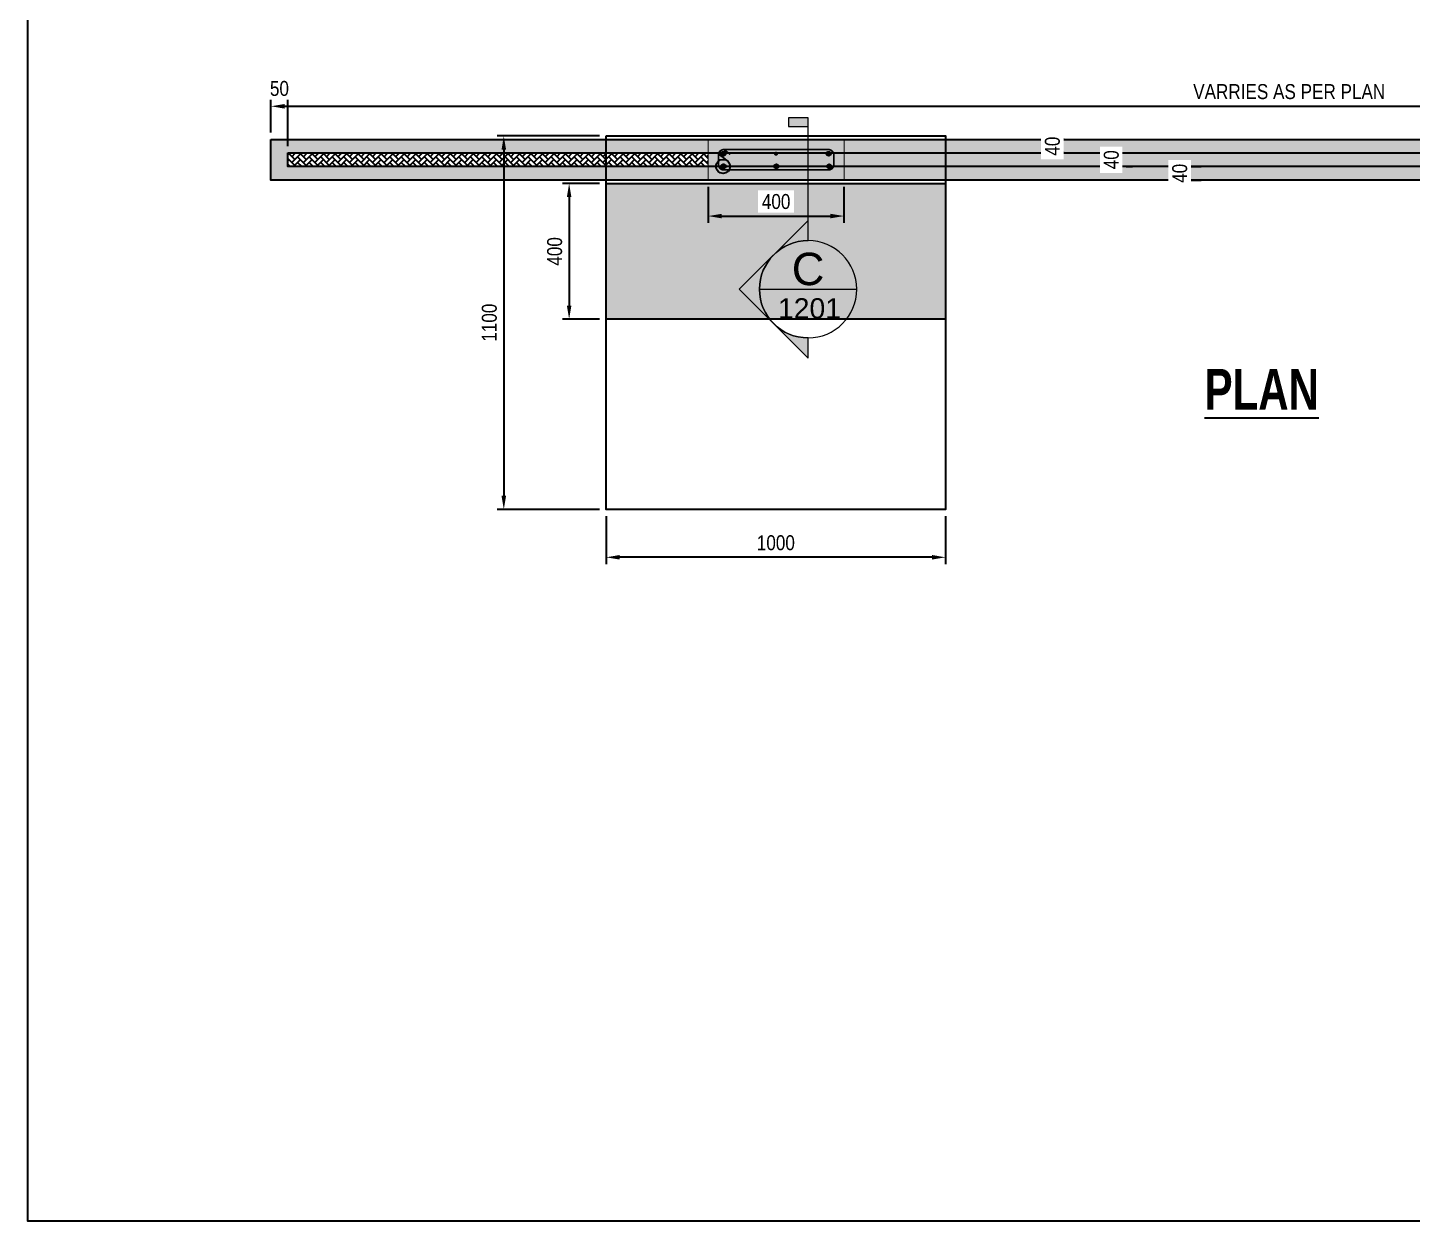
# Model space of a CAD drawing. Header units: centimetres. Extents: x -6122352 to 4157695, y -1694241 to 1947892.
# Drawn here: x 2989229 to 2993308, y -715732 to -712216 of the extents above; entities that cross this region are included whole.
import ezdxf
from ezdxf import colors
from ezdxf.entities.mleader import LeaderData, LeaderLine
from ezdxf.enums import TextEntityAlignment as Align
from ezdxf.math import Vec2, Vec3

# ---------------------------------------------------------------- set-up
doc = ezdxf.new("R2010")
doc.units = ezdxf.units.CM
doc.header["$MEASUREMENT"] = 0
doc.header["$PDMODE"] = 66
doc.header["$PDSIZE"] = 100
doc.layers.add('00-MI-DIM', color=7, linetype='Continuous')
doc.layers.add('SECTION', color=130, linetype='Continuous')
doc.layers.add('EFS-401_dim1-1', color=10, linetype='Continuous', lineweight=5)
doc.layers.add('EFS-501_text1', color=142, linetype='Continuous', lineweight=13)
doc.styles.add('AR_TXT_1', font='swissc.ttf')
doc.styles.add('EFS-Arial', font='arial.ttf')
doc.styles.add('JWC 2.5MM', font='GOTHIC.TTF', dxfattribs={"width": 0.8, "height": 2.5})
doc.styles.add('JWC STD', font='swissc.ttf', dxfattribs={"width": 0.9})
doc.dimstyles.new('JWC Swis', dxfattribs={"dimscale": 25, "dimtxt": 2.2, "dimasz": 2, "dimexe": 1, "dimexo": 1, "dimgap": 1, "dimtad": 1, "dimdec": 0, "dimzin": 0, "dimdsep": 46, "dimtxsty": 'AR_TXT_1', "dimcen": 0, "dimclrd": 1, "dimclre": 1, "dimclrt": 7, "dimadec": 0, "dimazin": 0, "dimtfac": 1, "dimtdec": 0, "dimtix": 1, "dimtofl": 0, "dimtmove": 0, "dimatfit": 3, "dimfxl": 1, "dimtfill": 1, "dimtfillclr": 256, "dimtolj": 1, "dimtzin": 0, "dimlwd": -1, "dimlwe": -1, "dimarcsym": 0})
pattern_1 = [(45, (-6611461.967, -3538992.029), (0, 16.970562748), [36, -12]), (135, (-6611453.481, -3538983.544), (1e-15, 16.970562748), [36, -12])]
pattern_2 = [(50, (-6594583.742, -3543551.498), (14.345203652, -1.2550427), [1.5, -16.5]), (355, (-6594583.742, -3543551.498), (-2.775026672, 15.043842674), [1.2, -13.2]), (100.45144446, (-6594582.546, -3543551.602), (11.570176935, 13.78879982), [1.27480384, -14.02284224]), (46.1842, (-6594583.742, -3543547.498), (21.344826613, -3.310385616), [2.25, -24.75]), (96.6356355, (-6594581.963, -3543547.774), (18.693238913, 19.482372015), [1.91220684, -21.0342752]), (351.184164, (-6594583.742, -3543547.498), (18.6932389, 19.482372005), [1.8, -19.80000002]), (21, (-6594581.742, -3543548.498), (11.938141042, -8.052377813), [1.5, -16.5]), (326, (-6594581.742, -3543548.498), (4.866306638, 14.5030009), [1.2, -13.2]), (71.45144474, (-6594580.747, -3543549.169), (16.804447535, 6.450623056), [1.2748038, -14.02284224]), (37.5, (-6594583.7416, -3543551.4977), (0.2431971063, 6.6578770766), [0, -13.04, 0, -13.4, 0, -13.25]), (7.5, (-6594583.7416, -3543551.498), (5.261390749, 7.8882342376), [0, -7.64, 0, -12.74, 0, -5.05]), (327.5, (-6594588.2016, -3543551.4977), (10.6764487234, -0.4510974347), [0, -5, 0, -15.6, 0, -20.7]), (317.5, (-6594590.202, -3543551.498), (11.663723387, 2.002099647), [0, -6.5, 0, -10.36, 0, -14.7])]

# ---------------------------------------------------------------- blocks, each defined once
blk = doc.blocks.new('*U114')
at = {"layer": 'EFS-401_dim1-1'}
blk.add_hatch(color=256, dxfattribs=at).paths.add_polyline_path([(2.4, 21.14), (2.4, 20.07), (0, 20.07), (0, 21.14)])
h = blk.add_hatch(color=256, dxfattribs=at)
edge = h.paths.add_edge_path()
edge.add_line((0, 6), (0, 8.49))
edge.add_line((0, 8.49), (8.49, 0))
edge.add_line((8.49, 0), (0, -8.49))
edge.add_line((0, -8.49), (0, -6))
edge.add_arc((0, 0), 6, 270, 450)
for p, q in [((0, 6), (0, 21.14)), ((6, 0), (-6, 0))]:
    blk.add_line(p, q, dxfattribs=at)
blk.add_lwpolyline([(2.4, 21.14), (2.4, 20.07), (0, 20.07), (0, 21.14)], close=True, dxfattribs=at)
blk.add_lwpolyline([(0, 6), (0, 8.49), (8.49, 0), (0, -8.49), (0, -6, 1)], format="xyb", close=True, dxfattribs=at)
blk.add_circle((0, 0), 6, dxfattribs=at)
at = {"layer": 'EFS-501_text1', "style": 'EFS-Arial'}
for tag, height, p in [('SEC_NUMBER', 4, (0, 0.51)), ('SHEET_NUMBER', 2.5, (-0.17, -3.61))]:
    blk.add_attdef(tag, text='', height=height, dxfattribs=at).set_placement(p, align=Align.CENTER)
blk = doc.blocks.new('_Open90')
at = {"color": 0, "linetype": 'ByBlock', "lineweight": -2}
for p, q in [((0, 0), (-1, 0)), ((-0.5, 0.5), (0, 0)), ((0, 0), (-0.5, -0.5))]:
    blk.add_line(p, q, dxfattribs=at)
blk = doc.blocks.new('*D1908')
at = {"layer": '00-MI-DIM', "color": 1, "ltscale": 20, "transparency": 16777216}
for p, q in [((2990913.1, -712674.6), (2990804.1, -712674.6)), ((2990824.1, -712714.6), (2990824.1, -713034.6)), ((2990913.1, -713074.6), (2990804.1, -713074.6))]:
    blk.add_line(p, q, dxfattribs=at)
for points in [[(2990817.5, -712714.6), (2990830.8, -712714.6), (2990824.1, -712674.6)], [(2990817.5, -713034.6), (2990830.8, -713034.6), (2990824.1, -713074.6)]]:
    blk.add_solid(points, dxfattribs=at)
at = {"layer": 'Defpoints', "color": 0, "ltscale": 20, "transparency": 16777216}
for p in [(2990933.1, -712674.6), (2990824.1, -713074.6), (2990933.1, -713074.6)]:
    blk.add_point(p, dxfattribs=at)
at = {"layer": '00-MI-DIM', "color": 7, "ltscale": 20, "transparency": 16777216, "insert": (2990781.6, -712874.6), "char_height": 44, "attachment_point": 5, "rotation": 90, "style": 'AR_TXT_1', "bg_fill": 3, "box_fill_scale": 1.25, "bg_fill_color": 256, "bg_fill_true_color": 13158600, "bg_fill_transparency": 0}
blk.add_mtext('\\A1;400', dxfattribs=at)
blk = doc.blocks.new('*D1914')
at = {"layer": '00-MI-DIM', "color": 1, "ltscale": 20, "transparency": 16777216}
for p, q in [((2990913.1, -712534.6), (2990611.6, -712534.6)), ((2990631.6, -712574.6), (2990631.6, -713594.6)), ((2990913.1, -713634.6), (2990611.6, -713634.6))]:
    blk.add_line(p, q, dxfattribs=at)
for points in [[(2990625, -712574.6), (2990638.3, -712574.6), (2990631.6, -712534.6)], [(2990625, -713594.6), (2990638.3, -713594.6), (2990631.6, -713634.6)]]:
    blk.add_solid(points, dxfattribs=at)
at = {"layer": 'Defpoints', "color": 0, "ltscale": 20, "transparency": 16777216}
for p in [(2990933.1, -712534.6), (2990631.6, -713634.6), (2990933.1, -713634.6)]:
    blk.add_point(p, dxfattribs=at)
at = {"layer": '00-MI-DIM', "color": 7, "ltscale": 20, "transparency": 16777216, "insert": (2990589.1, -713084.6), "char_height": 44, "attachment_point": 5, "rotation": 90, "style": 'AR_TXT_1', "bg_fill": 3, "box_fill_scale": 1.25, "bg_fill_color": 256, "bg_fill_true_color": 13158600, "bg_fill_transparency": 0}
blk.add_mtext('\\A1;1100', dxfattribs=at)
blk = doc.blocks.new('*D1938')
at = {"layer": '00-MI-DIM', "color": 1, "ltscale": 20, "transparency": 16777216}
for p, q in [((2989945.6, -712524.6), (2989945.6, -712427.1)), ((2989985.6, -712447.1), (2995905.6, -712447.1)), ((2995945.6, -712524.6), (2995945.6, -712427.1))]:
    blk.add_line(p, q, dxfattribs=at)
for points in [[(2989985.6, -712440.4), (2989985.6, -712453.8), (2989945.6, -712447.1)], [(2995905.6, -712440.4), (2995905.6, -712453.8), (2995945.6, -712447.1)]]:
    blk.add_solid(points, dxfattribs=at)
at = {"layer": 'Defpoints', "color": 0, "ltscale": 20, "transparency": 16777216}
for p in [(2995945.6, -712447.1), (2989945.6, -712544.6), (2995945.6, -712544.6)]:
    blk.add_point(p, dxfattribs=at)
at = {"layer": '00-MI-DIM', "color": 7, "ltscale": 20, "transparency": 16777216, "insert": (2992945.6, -712404.1), "char_height": 44, "attachment_point": 5, "style": 'AR_TXT_1', "bg_fill": 3, "box_fill_scale": 1.25, "bg_fill_color": 256, "bg_fill_true_color": 13158600, "bg_fill_transparency": 0}
blk.add_mtext('\\A1;VARRIES AS PER PLAN', dxfattribs=at)
blk = doc.blocks.new('*D1950')
at = {"layer": '00-MI-DIM', "color": 1, "ltscale": 20, "transparency": 16777216}
for p, q in [((2989945.6, -712524.6), (2989945.6, -712417.4)), ((2989995.6, -712564.6), (2989995.6, -712417.4))]:
    blk.add_line(p, q, dxfattribs=at)
at = {"layer": 'Defpoints', "color": 0, "ltscale": 20, "transparency": 16777216}
for p in [(2989945.6, -712544.6), (2989995.6, -712584.6)]:
    blk.add_point(p, dxfattribs=at)
at = {"layer": '00-MI-DIM', "color": 7, "ltscale": 20, "transparency": 16777216, "insert": (2989970.6, -712394.8), "char_height": 44, "attachment_point": 5, "style": 'AR_TXT_1', "bg_fill": 3, "box_fill_scale": 1.25, "bg_fill_color": 256, "bg_fill_true_color": 13158600, "bg_fill_transparency": 0}
blk.add_mtext('\\A1;50', dxfattribs=at)
at = {"layer": 'Defpoints', "color": 0, "ltscale": 20, "transparency": 16777216}
blk.add_point((2989945.6, -712437.4), dxfattribs=at)
blk = doc.blocks.new('*D1968')
at = {"layer": '00-MI-DIM', "color": 1, "ltscale": 20, "transparency": 16777216}
for p, q in [((2992282.7, -712544.6), (2992270.6, -712544.6)), ((2992282.7, -712584.6), (2992270.6, -712584.6))]:
    blk.add_line(p, q, dxfattribs=at)
at = {"layer": 'Defpoints', "color": 0, "ltscale": 20, "transparency": 16777216}
for p in [(2992302.7, -712544.6), (2992302.7, -712584.6)]:
    blk.add_point(p, dxfattribs=at)
at = {"layer": '00-MI-DIM', "color": 7, "ltscale": 20, "transparency": 16777216, "insert": (2992248, -712564.6), "char_height": 44, "attachment_point": 5, "rotation": 90, "style": 'AR_TXT_1', "bg_fill": 3, "box_fill_scale": 1.25, "bg_fill_color": 256, "bg_fill_true_color": 13158600, "bg_fill_transparency": 0}
blk.add_mtext('\\A1;40', dxfattribs=at)
at = {"layer": 'Defpoints', "color": 0, "ltscale": 20, "transparency": 16777216}
blk.add_point((2992290.6, -712584.6), dxfattribs=at)
blk = doc.blocks.new('*D1974')
at = {"layer": '00-MI-DIM', "color": 1, "ltscale": 20, "transparency": 16777216}
for p, q in [((2992465.5, -712584.6), (2992484.1, -712584.6)), ((2992465.5, -712624.6), (2992484.1, -712624.6))]:
    blk.add_line(p, q, dxfattribs=at)
at = {"layer": '00-MI-DIM', "color": 7, "ltscale": 20, "transparency": 16777216, "insert": (2992421.5, -712604.6), "char_height": 44, "attachment_point": 5, "rotation": 90, "style": 'AR_TXT_1', "bg_fill": 3, "box_fill_scale": 1.25, "bg_fill_color": 256, "bg_fill_true_color": 13158600, "bg_fill_transparency": 0}
blk.add_mtext('\\A1;40', dxfattribs=at)
at = {"layer": 'Defpoints', "color": 0, "ltscale": 20, "transparency": 16777216}
for p in [(2992445.5, -712584.6), (2992445.5, -712624.6), (2992464.1, -712624.6)]:
    blk.add_point(p, dxfattribs=at)
blk = doc.blocks.new('*D1764')
at = {"layer": '00-MI-DIM', "color": 1, "ltscale": 20, "transparency": 16777216}
for p, q in [((2992655.9, -712624.6), (2992685.8, -712624.6)), ((2992655.9, -712664.6), (2992685.8, -712664.6))]:
    blk.add_line(p, q, dxfattribs=at)
at = {"layer": '00-MI-DIM', "color": 7, "ltscale": 20, "transparency": 16777216, "insert": (2992623.2, -712644.6), "char_height": 44, "attachment_point": 5, "rotation": 90, "style": 'AR_TXT_1', "bg_fill": 3, "box_fill_scale": 1.25, "bg_fill_color": 256, "bg_fill_true_color": 13158600, "bg_fill_transparency": 0}
blk.add_mtext('\\A1;40', dxfattribs=at)
at = {"layer": 'Defpoints', "color": 0, "ltscale": 20, "transparency": 16777216}
for p in [(2992635.9, -712624.6), (2992635.9, -712664.6), (2992665.8, -712664.6)]:
    blk.add_point(p, dxfattribs=at)
blk = doc.blocks.new('*D1830')
at = {"layer": '00-MI-DIM', "color": 1, "ltscale": 20, "transparency": 16777216}
for p, q in [((2990933.1, -713654.6), (2990933.1, -713795.7)), ((2991933.1, -713654.6), (2991933.1, -713795.7)), ((2991893.1, -713775.7), (2990973.1, -713775.7))]:
    blk.add_line(p, q, dxfattribs=at)
for points in [[(2990973.1, -713769), (2990973.1, -713782.3), (2990933.1, -713775.7)], [(2991893.1, -713769), (2991893.1, -713782.3), (2991933.1, -713775.7)]]:
    blk.add_solid(points, dxfattribs=at)
at = {"layer": 'Defpoints', "color": 0, "ltscale": 20, "transparency": 16777216}
for p in [(2990933.1, -713634.6), (2991933.1, -713634.6), (2990933.1, -713775.7)]:
    blk.add_point(p, dxfattribs=at)
at = {"layer": '00-MI-DIM', "color": 7, "ltscale": 20, "transparency": 16777216, "insert": (2991433.1, -713733.1), "char_height": 44, "attachment_point": 5, "style": 'AR_TXT_1', "bg_fill": 3, "box_fill_scale": 1.25, "bg_fill_color": 256, "bg_fill_true_color": 13158600, "bg_fill_transparency": 0}
blk.add_mtext('\\A1;1000', dxfattribs=at)
blk = doc.blocks.new('*D1842')
at = {"layer": '00-MI-DIM', "color": 1, "ltscale": 20, "transparency": 16777216}
for p, q in [((2991233.9, -712684.6), (2991233.9, -712790.5)), ((2991633.9, -712684.6), (2991633.9, -712790.5)), ((2991273.9, -712770.5), (2991593.9, -712770.5))]:
    blk.add_line(p, q, dxfattribs=at)
for points in [[(2991273.9, -712763.8), (2991273.9, -712777.2), (2991233.9, -712770.5)], [(2991593.9, -712763.8), (2991593.9, -712777.2), (2991633.9, -712770.5)]]:
    blk.add_solid(points, dxfattribs=at)
at = {"layer": 'Defpoints', "color": 0, "ltscale": 20, "transparency": 16777216}
for p in [(2991233.9, -712664.6), (2991633.9, -712664.6), (2991633.9, -712770.5)]:
    blk.add_point(p, dxfattribs=at)
at = {"layer": '00-MI-DIM', "color": 7, "ltscale": 20, "transparency": 16777216, "insert": (2991433.9, -712727.9), "char_height": 44, "attachment_point": 5, "style": 'AR_TXT_1', "bg_fill": 3, "box_fill_scale": 1.25, "bg_fill_color": 256, "bg_fill_true_color": 13158600, "bg_fill_transparency": 0}
blk.add_mtext('\\A1;400', dxfattribs=at)

msp = doc.modelspace()

# ---------------------------------------------------------------- hatches: boundary and pattern name
at = {"ltscale": 20, "true_color": 0x5f310c}
h = msp.add_hatch(dxfattribs=at)
h.set_pattern_fill('AR-CONC', color=48, scale=10)
h.set_pattern_definition([(50, (-6611461.967, -3539665.456), (71.72601826, -6.2752135), [7.5, -82.5]), (355, (-6611461.97, -3539665.46), (-13.87513336, 75.21921337), [6, -66]), (100.45144446, (-6611455.99, -3539665.98), (57.85088467, 68.9439991), [6.3740192, -70.1142112]), (46.1842, (-6611461.97, -3539645.46), (106.7241331, -16.5519281), [11.25, -123.75]), (96.6356355, (-6611453.07, -3539646.84), (93.4661946, 97.4118601), [9.5610342, -105.171376]), (351.184164, (-6611461.97, -3539645.46), (93.4661945, 97.41186), [9, -99.0000001]), (21, (-6611451.967, -3539650.456), (59.6907052, -40.26188907), [7.5, -82.5]), (326, (-6611451.97, -3539650.46), (24.3315332, 72.5150045), [6, -66]), (71.45144474, (-6611446.99, -3539653.81), (84.02223767, 32.2531153), [6.374019, -70.1142112]), (37.5, (-6611461.967, -3539665.456), (1.21598553, 33.28938538), [0, -65.2, 0, -67, 0, -66.25]), (7.5, (-6611461.967, -3539665.456), (26.30695374, 39.44117119), [0, -38.2, 0, -63.7, 0, -25.25]), (327.5, (-6611484.267, -3539665.456), (53.38224362, -2.25548717), [0, -25, 0, -78, 0, -103.5]), (317.5, (-6611494.267, -3539665.456), (58.31861693, 10.01049823), [0, -32.5, 0, -51.8, 0, -73.5])])
h.paths.add_polyline_path([(2990933.09436, -712674.58114), (2990933.09436, -713074.58114), (2991933.09436, -713074.58114), (2991933.09436, -712674.58114)])
h.paths.add_polyline_path([(2994933.09436, -713074.58114), (2994933.09436, -712674.58114), (2993933.09436, -712674.58114), (2993933.09436, -713074.58114)])
at = {"layer": 'SECTION', "ltscale": 20}
h = msp.add_hatch(dxfattribs=at)
h.set_pattern_fill('AR-CONC', color=8, scale=5)
h.set_pattern_definition([(50, (-6611461.967, -3538992.03), (35.86300913, -3.13760675), [3.75, -41.25]), (355, (-6611461.967, -3538992.03), (-6.93756668, 37.60960669), [3, -33]), (100.45144446, (-6611458.978, -3538992.29), (28.92544234, 34.47199955), [3.1870096, -35.0571056]), (46.1842, (-6611461.967, -3538982.03), (53.36206653, -8.27596404), [5.625, -61.875]), (96.6356355, (-6611457.52, -3538982.72), (46.73309728, 48.70593004), [4.7805171, -52.585688]), (351.184164, (-6611461.967, -3538982.03), (46.73309725, 48.70593), [4.5, -49.50000005]), (21, (-6611456.967, -3538984.53), (29.84535261, -20.13094453), [3.75, -41.25]), (326, (-6611456.967, -3538984.53), (12.1657666, 36.25750225), [3, -33]), (71.45144474, (-6611454.48, -3538986.207), (42.01111884, 16.12655764), [3.1870095, -35.0571056]), (37.5, (-6611461.967, -3538992.029), (0.607992766, 16.644692692), [0, -32.6, 0, -33.5, 0, -33.125]), (7.5, (-6611461.967, -3538992.029), (13.153476872, 19.720585594), [0, -19.1, 0, -31.85, 0, -12.625]), (327.5, (-6611473.117, -3538992.029), (26.691121809, -1.127743587), [0, -12.5, 0, -39, 0, -51.75]), (317.5, (-6611478.117, -3538992.03), (29.159308467, 5.005249117), [0, -16.25, 0, -25.9, 0, -36.75])])
h.paths.add_polyline_path([(2989945.62954, -712544.59457), (2989945.62954, -712664.58114), (2995945.62954, -712664.58114), (2995945.62954, -712544.59457)])
h.paths.add_polyline_path([(2995895.62954, -712584.59457), (2995895.62954, -712624.58114), (2989995.62954, -712624.58114), (2989995.62954, -712584.59457)], flags=16)
h = msp.add_hatch(dxfattribs=at)
h.set_pattern_fill('AR-CONC', color=8, scale=2)
h.set_pattern_definition(pattern_2)
h.paths.add_polyline_path([(2991233.94449, -712544.59457), (2991233.94449, -712664.59457), (2991633.94449, -712664.59457), (2991633.94449, -712544.59457)])
h.paths.add_polyline_path([(2991587.94449, -712574.59457, -0.4142135624), (2991603.94449, -712590.59457), (2991603.94449, -712618.59457, -0.4142135624), (2991587.94449, -712634.59457), (2991279.94449, -712634.59457, -0.4142135624), (2991263.94449, -712618.59457), (2991263.94449, -712590.59457, -0.4142135624), (2991279.94449, -712574.59457)], flags=16)
h = msp.add_hatch(dxfattribs=at)
h.set_pattern_fill('AR-CONC', color=8, scale=2)
h.set_pattern_definition(pattern_2)
h.paths.add_polyline_path([(2991587.94449, -712634.59457, 0.4142135624), (2991603.94449, -712618.59457), (2991603.94449, -712590.59457, 0.4142135624), (2991587.94449, -712574.59457), (2991279.94449, -712574.59457, 0.4142135624), (2991263.94449, -712590.59457), (2991263.94449, -712618.59457, 0.4142135624), (2991279.94449, -712634.59457)])
h = msp.add_hatch(dxfattribs=at)
h.set_pattern_fill('AR-HBONE', color=8, scale=3)
h.set_pattern_definition(pattern_1)
h.paths.add_polyline_path([(2991233.94449, -712624.58114), (2991233.94449, -712584.59457), (2989995.62954, -712584.59457), (2989995.62954, -712624.58114)])
at = {"layer": 'SECTION', "ltscale": 20, "true_color": 0xf4aa43}
h = msp.add_hatch(color=43, dxfattribs=at)
h.dxf.hatch_style = 1
h.paths.add_polyline_path([(2991284.19178, -712586.81244, 1), (2991272.19178, -712586.81244, 1)])
h = msp.add_hatch(color=43, dxfattribs=at)
h.dxf.hatch_style = 1
h.paths.add_polyline_path([(2991439.56245, -712586.81244, 1), (2991427.56245, -712586.81244, 1)])
h = msp.add_hatch(color=43, dxfattribs=at)
h.dxf.hatch_style = 1
h.paths.add_polyline_path([(2991594.82536, -712586.81244, 1), (2991582.82536, -712586.81244, 1)])
at = {"layer": 'SECTION', "ltscale": 20}
h = msp.add_hatch(dxfattribs=at)
h.set_pattern_fill('AR-HBONE', color=8, scale=3)
h.set_pattern_definition(pattern_1)
h.paths.add_polyline_path([(2991633.94449, -712584.59457), (2991633.94449, -712624.58114), (2994233.94449, -712624.58114), (2994233.94449, -712584.59457)])
h.paths.add_polyline_path([(2994633.94449, -712584.59457), (2994633.94449, -712624.58114), (2995895.62954, -712624.58114), (2995895.62954, -712584.59457)])
at = {"layer": 'SECTION', "ltscale": 20, "true_color": 0xf4aa43}
h = msp.add_hatch(color=43, dxfattribs=at)
h.dxf.hatch_style = 1
h.paths.add_polyline_path([(2991285.46566, -712623.92947, 1), (2991273.46566, -712623.92947, 1)])
h = msp.add_hatch(color=43, dxfattribs=at)
h.dxf.hatch_style = 1
h.paths.add_polyline_path([(2991440.83634, -712623.92947, 1), (2991428.83634, -712623.92947, 1)])
h = msp.add_hatch(color=43, dxfattribs=at)
h.dxf.hatch_style = 1
h.paths.add_polyline_path([(2991596.09925, -712623.92947, 1), (2991584.09925, -712623.92947, 1)])

# ---------------------------------------------------------------- linework, layer by layer
at = {"layer": 'Defpoints'}
msp.add_lwpolyline([(2989228.91841, -707663.42982), (3001696.72694, -707663.42982), (3001696.72694, -715731.8006), (2989228.91841, -715731.8006)], close=True, dxfattribs=at)
at = {"layer": 'SECTION', "color": 0, "ltscale": 20}
for points in [[(2990933.09436, -712534.58114), (2991933.09436, -712534.58114), (2991933.09436, -713634.58114), (2990933.09436, -713634.58114)], [(2989945.62954, -712544.59457), (2995945.62954, -712544.59457), (2995945.62954, -712664.58114), (2989945.62954, -712664.58114)], [(2989995.62954, -712584.59457), (2995895.62954, -712584.59457), (2995895.62954, -712624.58114), (2989995.62954, -712624.58114)]]:
    msp.add_lwpolyline(points, close=True, dxfattribs=at)
at = {"layer": 'SECTION', "color": 5, "ltscale": 20, "const_width": 3}
msp.add_lwpolyline([(2991233.94449, -712544.59457), (2991633.94449, -712544.59457), (2991633.94449, -712664.59457), (2991233.94449, -712664.59457)], close=True, dxfattribs=at)
at = {"layer": 'SECTION', "color": 0, "ltscale": 20, "const_width": 5}
msp.add_lwpolyline([(2991279.94449, -712574.59457), (2991587.94449, -712574.59457, -0.4142135624), (2991603.94449, -712590.59457), (2991603.94449, -712618.59457, -0.4142135624), (2991587.94449, -712634.59457), (2991279.94449, -712634.59457, -0.4142135624), (2991263.94449, -712618.59457), (2991263.94449, -712590.59457, -0.4142135624)], format="xyb", close=True, dxfattribs=at)
for points in [[(2991279.94449, -712574.59457), (2991298.97172, -712588.84811)], [(2991264.15229, -712588.02424), (2991284.48501, -712602.69946)]]:
    msp.add_lwpolyline(points, dxfattribs=at)
at = {"layer": 'SECTION', "color": 38, "ltscale": 20, "true_color": 0x612b05}
msp.add_lwpolyline([(2990933.09436, -712674.58114), (2991933.09436, -712674.58114), (2991933.09436, -713074.58114), (2990933.09436, -713074.58114)], close=True, dxfattribs=at)
at = {"layer": 'SECTION', "color": 3, "ltscale": 20}
msp.add_circle((2991277.49348, -712624.14768), 20.72541, dxfattribs=at)
at = {"layer": 'SECTION', "color": 6, "ltscale": 20}
for centre in [(2991278.19178, -712586.81244), (2991279.06361, -712586.81244), (2991588.82536, -712586.81244), (2991277.78973, -712623.92947), (2991279.46566, -712623.92947), (2991434.83634, -712623.92947), (2991590.09925, -712623.92947)]:
    msp.add_circle(centre, 6, dxfattribs=at)

# ---------------------------------------------------------------- block references
at = {"transparency": 33554623}
ref = msp.add_blockref('*U114', (2991528.10363, -712986.10217), dxfattribs=dict(at, xscale=-23.87144419262978, yscale=23.87144419262978, zscale=23.87144419262978))
ref.add_attrib('SEC_NUMBER', 'C', dxfattribs={"layer": 'EFS-501_text1', "height": 95.48578, "style": 'EFS-Arial'}).set_placement((2991528.14444, -712973.98719), align=Align.CENTER)
ref.add_attrib('SHEET_NUMBER', '1201', dxfattribs={"layer": 'EFS-501_text1', "height": 59.67861, "style": 'EFS-Arial'}).set_placement((2991532.27102, -713072.18271), align=Align.CENTER)

# ---------------------------------------------------------------- texts
at = {"layer": 'SECTION', "color": 0, "insert": (2992696.33025, -713220.70636), "char_height": 120, "attachment_point": 1, "style": 'JWC STD'}
msp.add_mtext_dynamic_manual_height_columns('{\\fSwis721 Cn BT|b1|i0|c0|p34;\\LPLAN}', width=1995.6601303, gutter_width=10, heights=[0], dxfattribs=at)

# ---------------------------------------------------------------- leaders
at = {"layer": 'SECTION', "color": 0, "ltscale": 20}
ml = msp.add_multileader_mtext('Standard', dxfattribs=at)
ml.set_content('4mm %%C GI mesh \\P@ 100mm, 2 layers  kept center of the \\Ppanel with cover 50 mm', style='JWC 2.5MM')
ml.set_leader_properties()
ml.set_arrow_properties(name='OPEN90')
ml.build(insert=Vec2(0, 0))
ml.multileader.update_dxf_attribs({"text_right_attachment_type": 6, "dogleg_length": 0.36, "arrow_head_size": 40, "scale": 20})
ctx = ml.context
ctx.base_point, ctx.scale, ctx.char_height, ctx.arrow_head_size, ctx.landing_gap_size, ctx.plane_origin = Vec3(2992327.2514, -711366.95038), 20, 50, 40, 1.8, Vec3(2991851.10333, -712135.03386)
ctx.right_attachment = 6
notes = []
notes.append((ctx, [(0, (1, 1, 0), (2992209.00903, -711366.95038), (1, 0), 118.24237, [(0, [(2992081.52416, -710780.83054)], 0, [])])]))
ctx.mtext.insert, ctx.mtext.flow_direction = Vec3(2992329.0514, -711335.18627), 5
for ctx, leaders in notes:
    for number, flags, end, landing, length, lines in leaders:
        leader = LeaderData()
        leader.index, (leader.has_last_leader_line, leader.has_dogleg_vector, leader.attachment_direction) = number, flags
        leader.last_leader_point, leader.dogleg_vector, leader.dogleg_length = Vec3(end), Vec3(landing), length
        for number, points, colour, breaks in lines:
            line = LeaderLine()
            line.index, line.vertices, line.color, line.breaks = number, Vec3.list(points), colors.encode_raw_color(colour), breaks
            leader.lines.append(line)
        ctx.leaders.append(leader)

# ---------------------------------------------------------------- next in the draw order: dimensions: what is measured, and where the dimension line sits
at = {"layer": '00-MI-DIM', "color": 6, "ltscale": 20}
for base, p1, p2, picture, middle in [((2992464.08226, -712624.58114), (2992445.49083, -712584.59457), (2992445.49083, -712624.58114), '*D1974', (2992421.52512, -712604.58786)), ((2992665.77138, -712664.58114), (2992635.91239, -712624.58114), (2992635.91239, -712664.58114), '*D1764', (2992623.21424, -712644.58114)), ((2990824.14014, -713074.58114), (2990933.09436, -712674.58114), (2990933.09436, -713074.58114), '*D1908', (2990781.58299, -712874.58114))]:
    dim = msp.add_linear_dim(base=base, p1=p1, p2=p2, angle=90, dimstyle='JWC Swis', dxfattribs=at)
    dim.commit()
    dim.dimension.update_dxf_attribs({"geometry": picture, "text_midpoint": middle})
at = {"layer": '00-MI-DIM', "color": 0, "ltscale": 20}
dim = msp.add_linear_dim(base=(2991633.94449, -712770.50279), p1=(2991233.94449, -712664.58114), p2=(2991633.94449, -712664.59457), dimstyle='JWC Swis', dxfattribs=at)
dim.commit()
dim.dimension.update_dxf_attribs({"geometry": '*D1842', "text_midpoint": (2991433.94449, -712727.94565)})

# ---------------------------------------------------------------- next in the draw order: dimensions: what is measured, and where the dimension line sits
at = {"layer": '00-MI-DIM', "color": 6, "ltscale": 20}
dim = msp.add_linear_dim(base=(2990631.63583, -713634.58114), p1=(2990933.09436, -712534.58114), p2=(2990933.09436, -713634.58114), angle=90, dimstyle='JWC Swis', dxfattribs=at)
dim.commit()
dim.dimension.update_dxf_attribs({"geometry": '*D1914', "text_midpoint": (2990589.05012, -713084.58114)})

# ---------------------------------------------------------------- next in the draw order: dimensions: what is measured, and where the dimension line sits
dim = msp.add_linear_dim(base=(2995945.62954, -712447.11316), p1=(2989945.62954, -712544.59457), p2=(2995945.62954, -712544.59457), text='VARRIES AS PER PLAN', dimstyle='JWC Swis', dxfattribs=at)
dim.commit()
dim.dimension.update_dxf_attribs({"geometry": '*D1938', "text_midpoint": (2992945.62954, -712404.08459)})
at = {"layer": '00-MI-DIM', "color": 0, "ltscale": 20}
dim = msp.add_linear_dim(base=(2990933.09436, -713775.66911), p1=(2991933.09436, -713634.58114), p2=(2990933.09436, -713634.58114), dimstyle='JWC Swis', dxfattribs=at)
dim.commit()
dim.dimension.update_dxf_attribs({"geometry": '*D1830', "text_midpoint": (2991433.09436, -713733.0834)})

# ---------------------------------------------------------------- next in the draw order: dimensions: what is measured, and where the dimension line sits
at = {"layer": '00-MI-DIM', "color": 6, "ltscale": 20}
dim = msp.add_linear_dim(base=(2989945.62954, -712437.40038), p1=(2989995.62954, -712584.59457), p2=(2989945.62954, -712544.59457), dimstyle='JWC Swis', dxfattribs=at)
dim.commit()
dim.dimension.update_dxf_attribs({"geometry": '*D1950', "text_midpoint": (2989970.62954, -712394.84323)})
dim = msp.add_linear_dim(base=(2992290.56206, -712584.59457), p1=(2992302.67497, -712544.59457), p2=(2992302.67497, -712584.59457), angle=90, dimstyle='JWC Swis', dxfattribs=at)
dim.commit()
dim.dimension.update_dxf_attribs({"geometry": '*D1968', "text_midpoint": (2992248.00492, -712564.59457)})

doc.saveas('drawing.dxf')
